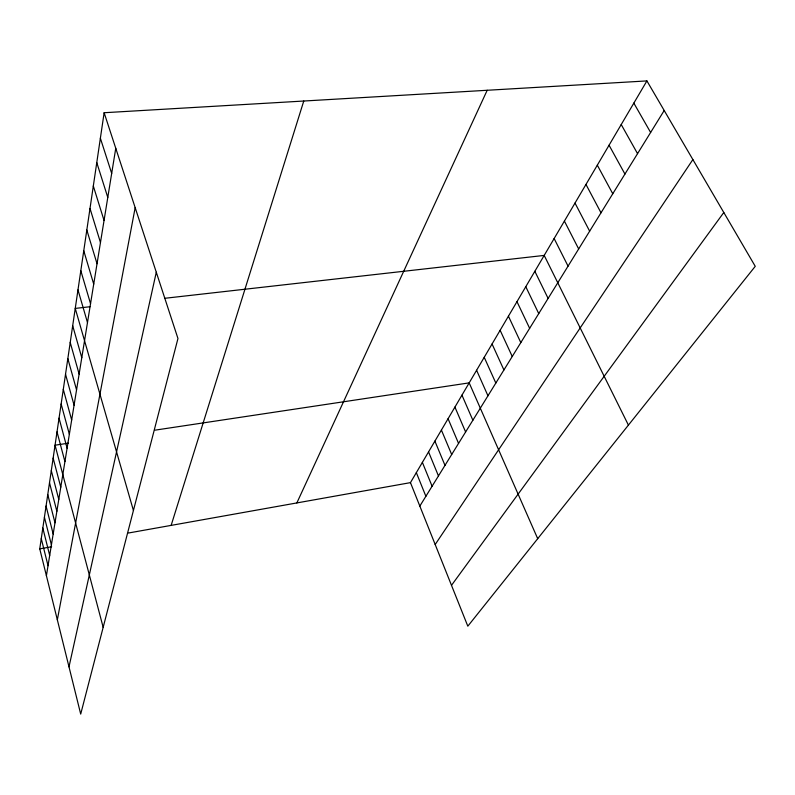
<?xml version="1.0" encoding="UTF-8"?>
<svg xmlns="http://www.w3.org/2000/svg" width="795" height="795" viewBox="0 0 795 795"><rect width="100%" height="100%" fill="white"/><g stroke="black" fill="none" stroke-linecap="round" stroke-linejoin="round"><path stroke-width="1.19" d="M104.135 112.731L177.961 338.511L80.702 714.089L39.75 548.858L104.135 112.731L646.911 80.911L755.25 266.325L467.818 626.182L410.459 482.635L646.911 80.911M46.408 575.709L115.762 148.287M57.339 619.832L135.17 207.644M68.996 666.846L156.287 272.228M171.144 525.386L303.769 101.025M296.853 502.937L487.186 90.272M419.83 506.087L664.193 110.505M435.183 544.525L692.872 159.576M451.5 585.329L723.798 212.504M39.75 548.858L51.635 546.731M128.422 533.018L410.459 482.635M68.44 443.183L55.054 445.2L103.171 627.334M155.174 430.135L469.179 382.872L537.708 538.682M89.974 306.741L75.247 308.41L133.421 510.489M164.605 298.314L544.197 255.414L628.418 425.126M633.834 103.121L650.628 132.467M621.223 124.547L637.55 153.644M609.059 145.207L624.94 174.055M597.313 165.161L612.766 193.761M585.975 184.44L601.01 212.792M575.004 203.073L589.652 231.176M564.4 221.089L578.671 248.944M554.135 238.53L568.057 266.146M534.846 271.304L548.113 298.423M525.783 286.707L538.742 313.598M516.979 301.663L529.649 328.325M508.432 316.181L520.814 342.605M500.135 330.283L512.248 356.488M492.065 343.987L503.921 369.963M484.225 357.313L495.832 383.061M476.593 370.271L487.961 395.801M461.955 395.145L472.866 420.237M454.919 407.09L465.612 431.973M448.072 418.727L458.556 443.391M441.404 430.065L451.689 454.521M434.895 441.116L444.991 465.363M428.555 451.888L438.462 475.937M422.374 462.392L432.092 486.232M416.341 472.637L425.882 496.289M100.369 138.201L111.688 173.389M96.771 162.597L107.782 197.418M93.313 186L104.046 220.454M90.004 208.449L100.468 242.535M86.814 230.023L97.03 263.741M83.753 250.753L93.721 284.113M80.812 270.707L90.541 303.7M77.98 289.907L87.48 322.541M72.693 325.731L81.786 357.671M70.218 342.456L79.122 374.057M67.833 358.615L76.559 389.898M65.528 374.246L74.074 405.192M63.292 389.361L71.669 419.989M61.136 403.989L69.354 434.299M59.049 418.16L67.098 448.161M57.021 431.894L64.922 461.577M53.146 458.109L60.768 487.186M51.297 470.63L58.78 499.419M49.509 482.784L56.862 511.284M47.76 494.589L54.994 522.802M46.07 506.067L53.176 533.992M44.421 517.217L51.407 544.863M42.821 528.049L49.697 555.437M41.261 538.603L48.028 565.712"/></g></svg>
